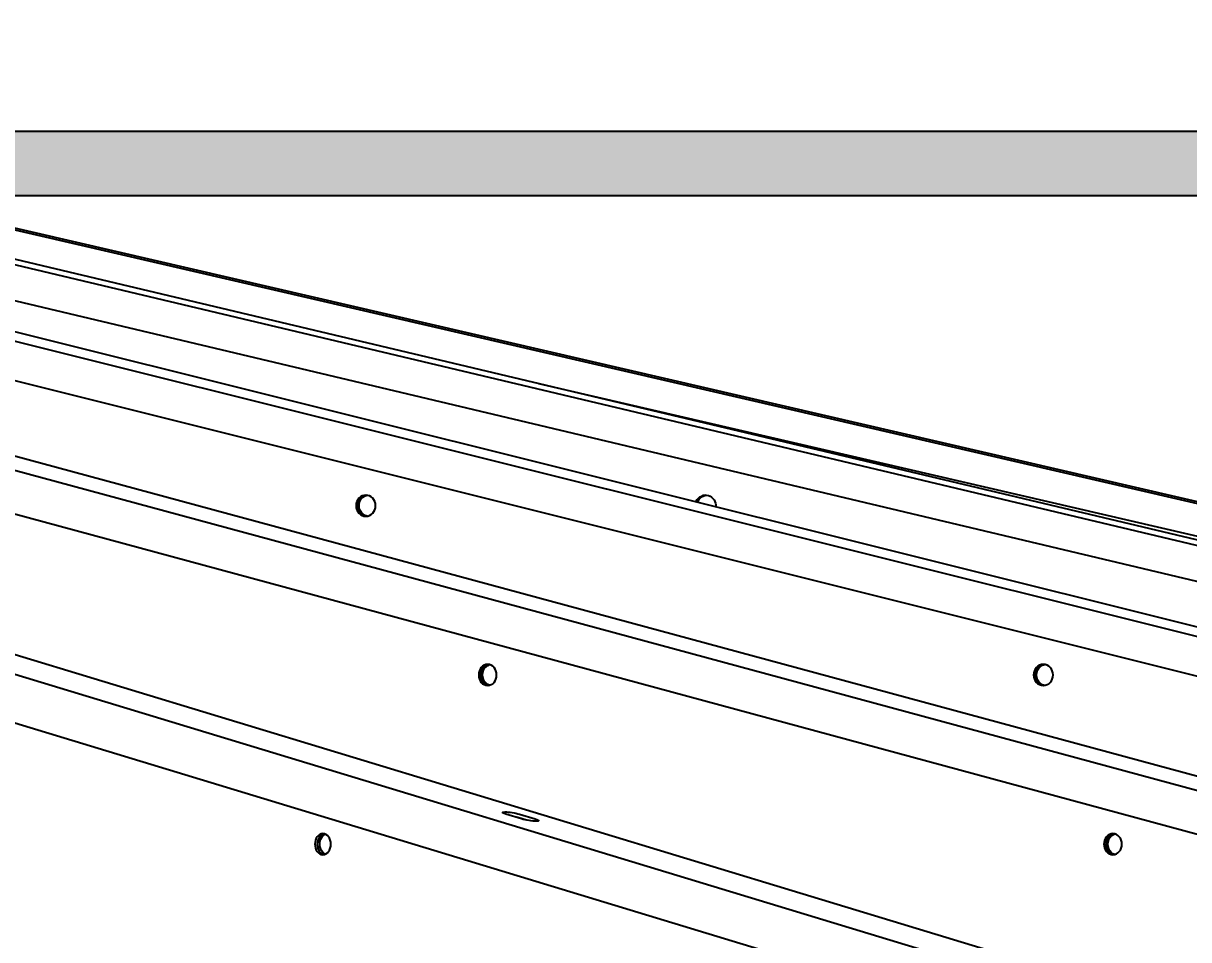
# Model space of a CAD drawing. Header units: millimetres. Extents: x -272986 to 200319, y -34579 to 49604.
# Drawn here: x 11989 to 12763, y 14279 to 14888 of the extents above; entities that cross this region are included whole.
import ezdxf
from ezdxf import colors
from ezdxf.entities.mleader import LeaderData, LeaderLine
from ezdxf.math import Vec2, Vec3

# ---------------------------------------------------------------- set-up
doc = ezdxf.new("R2010")
doc.units = ezdxf.units.MM
doc.layers.get('Defpoints').update_dxf_attribs({"color": 9})
for name, color, linetype in [('X 3001 D', 5, 'Continuous'), ('X 4001 T', 7, 'Continuous'), ('X 5001 H', 8, 'Continuous')]:
    doc.layers.add(name, color=color, linetype=linetype)
doc.layers.add('X 5999 H', color=7, linetype='Continuous', true_color=0xffffff)
doc.styles.add('BIT STD. 2.5', font='isocpeur.ttf', dxfattribs={"height": 2.5})
doc.styles.add('BIT STD. 3.0', font='isocpeur.ttf', dxfattribs={"height": 2.5})
doc.dimstyles.new('BIT STD. 3.0', dxfattribs={"dimtxt": 3, "dimasz": 3, "dimexe": 1, "dimexo": 0.75, "dimgap": 1, "dimtad": 1, "dimdec": 0, "dimdsep": 46, "dimtxsty": 'BIT STD. 3.0', "dimcen": 0, "dimadec": 0, "dimazin": 0, "dimtfac": 1, "dimtdec": 0, "dimtmove": 0, "dimatfit": 3, "dimfxl": 1, "dimtfill": 1, "dimlwd": -1, "dimlwe": -1, "dimarcsym": 0})

# ---------------------------------------------------------------- blocks, each defined once
blk = doc.blocks.new('A$C79477E6E')
at = {"extrusion": (0, 1, 0)}
for p, q in [((903.5312063859819, 1807.148346581193), (5941.765514146438, 277.4811770428805)), ((5983.979637287925, 277.4811770428623), (945.7453295274463, 1807.148346581178)), ((1005.778426295106, 1807.190208002028), (6655.13038112038, 277.5230384637161)), ((6689.092787826947, 277.523038463698), (1039.740833001648, 1807.190208002014)), ((1083.343408352703, 1807.21483543778), (7204.707215990795, 277.5476658994667)), ((7229.581639094551, 277.5476658994485), (1108.217831456437, 1807.214835437764)), ((1134.300195464933, 1807.228758430649), (7576.947563330057, 277.5615888923367)), ((7592.12151198072, 277.5615888923185), (1149.474144115571, 1807.228758430632)), ((1157.385355568429, 1807.235084336009), (7762.676923543022, 277.5679147976971)), ((7767.776764765349, 277.5679147976789), (1162.485196790742, 1807.235084335995)), ((1014.02843625953, 1741.149352064307), (5898.780234710128, 258.0812768213946)), ((1334.448691796191, 1689.133435874106), (6619.59664632897, 258.0812768213946)), ((1775.685961908388, 1607.919369280638), (7177.416619333144, 258.0812768213946)), ((2524.775437146218, 1453.231355403514), (7558.504774688907, 258.0812768213946)), ((4532.594486681122, 1003.980059078869), (7753.477457252335, 258.0812768213946)), ((4521.37500379642, 714.6485767070899), (4511.002168456904, 717.7978914679061)), ((4524.67270910845, 713.8421152152823), (4519.666805824305, 715.3619663059417)), ((4520.094441133533, 717.7978914679043), (4530.467276473039, 714.6485767070899))]:
    blk.add_line(p, q, dxfattribs=at)
at = {"extrusion": (0, 0, -1)}
for centre, major_axis, ratio, start_param, end_param in [((4417.98067388319, 922.8236979599151), (7.549516567451064e-15, -7.000000000000066), 0.9238795325112732, -4.25860337486619, 2.024581932313395), ((4419.894091045018, 922.8236979599187), (1.48769885299771e-14, -6.999999999999922), 0.9238795325112744, 2.02458193231341, 2.993114284785913), ((4643.655414010169, 922.8236979599151), (-2.664535259100376e-14, 7.000000000000083), 0.9723699203976679, -1.117010721276378, 1.680975528451874), ((4644.822640829447, 922.8236979599187), (3.563815909046753e-14, -7.000000000000142), 0.9723699203976693, 2.024581932313382, 3.055744830902915), ((4419.894091045018, 922.8236979599187), (1.154631945610163e-14, -7.000000000000096), 0.9238795325112743, 0.1484783688012183, 2.02458193231341), ((4643.655414010154, 922.8236979599187), (-1.998401444325282e-14, 6.999999999991892), 0.9723699203976681, -1.204243695627932, -1.117010721276422), ((4644.822640829447, 922.8236979599187), (2.797762022055394e-14, -6.999999999998814), 0.9723699203976692, 1.896619485724339, 2.024581932313402), ((4498.914113217728, 810.348170787991), (6.217248937900877e-15, -7.000000000000066), 0.8526401643540735, -4.258603374866154, 2.024581932313432), ((4501.526606041316, 810.3481707879946), (4.884981308350689e-15, -7.00000000000014), 0.8526401643540749, 0.2206433529065182, 2.024581932313378), ((4501.526606041316, 810.3481707879928), (5.995204332975845e-15, -7.000000000000289), 0.8526401643540749, 2.024581932313359, 2.920949300681849), ((4868.080953856577, 810.348170787991), (7.549516567451064e-15, -7.000000000000066), 0.9238795325112732, -4.25860337486619, 2.024581932313396), ((4869.994371018405, 810.3481707879946), (1.110223024625157e-14, -7.000000000000085), 0.9238795325112743, 0.14847836880139, 2.02458193231341), ((4869.994371018405, 810.3481707879946), (1.55431223447522e-14, -7.00000000000019), 0.9238795325112741, 2.024581932313353, 2.993114284785921), ((4389.427481053594, 697.872643616065), (4.884981308350689e-15, -7.000000000000065), 0.7604059656000091, -4.25860337486617, 2.024581932313416), ((4914.307639307819, 697.872643616065), (6.217248937900877e-15, -7.000000000000066), 0.8526401643540735, -4.258603374866155, 2.024581932313431), ((4916.920132131407, 697.8726436160669), (9.547918011776353e-15, -7.000000000000083), 0.8526401643540749, 2.024581932313449, 2.920949300682151), ((4392.674721295254, 697.8726436160669), (2.220446049250313e-15, -7.000000000000085), 0.7604059656000104, 0.309968687382004, 2.02458193231343), ((4392.674721295254, 697.8726436160687), (4.662936703425657e-15, -6.999999999999848), 0.7604059656000107, 2.024581932313462, 2.831623966207357), ((4916.920132131407, 697.8726436160669), (5.329070518200751e-15, -7.000000000000086), 0.8526401643540747, 0.2206433529066123, 2.024581932313446)]:
    blk.add_ellipse(centre, major_axis=major_axis, ratio=ratio, start_param=start_param, end_param=end_param, dxfattribs=at)
for centre, major_axis, ratio, start_param, end_param in [((4418.937382464104, 922.8236979599205), (-1.482147737874584e-14, 6.999999999999723), 0.9238795325112743, 0.07403432038330215, 1.1170107212764), ((4644.239027419808, 922.8236979599187), (-3.647082635893639e-14, 7.000000000000126), 0.9723699203976692, 0.04288435031093517, 1.117010721276432), ((4418.937382464104, 922.8236979599187), (6.825651155395462e-13, -7.00000000000003), 0.9238795325112743, -2.02458193231349, -0.07403432037818813), ((4418.937382464101, 922.8236979599151), (-6.88338275267597e-15, 6.999999999999999), 0.9238795325112727, 1.117010721276323, 3.067558333209311), ((4644.239027419815, 922.8236979599169), (7.407408020299044e-13, -7.000000000005805), 0.9723699203976692, -2.024581932313547, -1.916961777500357), ((4644.239027419801, 922.8236979599169), (-3.819167204710538e-14, 6.99999999999983), 0.9723699203976681, 1.117010721276472, 1.224630876089261), ((4500.220359629529, 810.3481707879946), (6.217248937900877e-13, -7.00000000000014), 0.8526401643540749, -2.024581932313467, -0.1096482924258961), ((4500.220359629518, 810.348170787991), (-1.887379141862766e-15, 7.000000000000038), 0.852640164354073, 1.11701072127632, 3.031944361163037), ((4500.220359629518, 810.348170787991), (-6.217248937900877e-13, 6.999999999999908), 0.8526401643540731, 0.1096482924265914, 1.11701072127629), ((4869.037662437495, 810.3481707879946), (6.794564910705958e-13, -7.000000000000127), 0.9238795325112744, -2.02458193231349, -0.07403432037851743), ((4869.037662437488, 810.348170787991), (-7.882583474838615e-15, 7.000000000000042), 0.9238795325112729, 1.117010721276381, 3.067558333209452), ((4869.037662437488, 810.348170787991), (-6.745715097622451e-13, 6.99999999999992), 0.9238795325112726, 0.07403432038014923, 1.117010721276319), ((4515.120669485987, 715.3619663059308), (-6.894564237091132, 1.210365226139115), 0.1460940232136631, -2.264859855082229, -1.727173186047873), ((4391.051101174431, 697.8726436160687), (-3.996802888650564e-15, 6.999999999999915), 0.7604059656000105, 0.1531119480294671, 1.117010721276417), ((4915.613885719624, 697.8726436160687), (-6.88338275267597e-15, 6.99999999999978), 0.8526401643540751, 0.1096482924282928, 1.117010721276369), ((4391.051101174431, 697.8726436160669), (5.52891066263328e-13, -7), 0.7604059656000105, -2.024581932313513, -0.1531119480278713), ((4391.051101174417, 697.872643616065), (-1.110223024625157e-15, 7.000000000000068), 0.7604059656000085, 1.117010721276462, 2.988480705561882), ((4915.613885719624, 697.8726436160669), (6.21724893790088e-13, -6.999999999999975), 0.8526401643540749, -2.024581932313518, -0.1096482924262323), ((4915.613885719609, 697.872643616065), (-2.664535259100376e-15, 7.000000000000071), 0.852640164354073, 1.117010721276362, 3.031944361163189)]:
    blk.add_ellipse(centre, major_axis=major_axis, ratio=ratio, start_param=start_param, end_param=end_param)
at = {"extrusion": (0, 0, -0.9999999999999999)}
for centre, major_axis, ratio, start_param, end_param in [((4515.548304795218, 717.7978914678952), (-6.894564237090552, 1.210365226139775), 0.1460940232134664, -0.8767327985101128, 2.26485985507968), ((4525.921140134727, 714.648576707079), (6.894564237086522, -1.210365226139068), 0.1460940232134665, -0.8767327985098232, 2.26485985507997)]:
    blk.add_ellipse(centre, major_axis=major_axis, ratio=ratio, start_param=start_param, end_param=end_param, dxfattribs=at)
blk = doc.blocks.new('*D706')
at = {"layer": 'Defpoints', "color": 0, "transparency": 16777216}
for p in [(15596.99999999999, 17732.44809638601), (-1.091393642127514e-10, 13630), (15596.99999999999, 13630)]:
    blk.add_point(p, dxfattribs=at)
at = {"layer": 'X 3001 D', "color": 0, "transparency": 16777216}
for p, q in [((-1.091366087574533e-10, 13675), (-1.088844877758586e-10, 17792.44809638601)), ((15596.99999999999, 13675), (15596.99999999999, 17792.44809638601)), ((179.9999999998911, 17732.44809638601), (15416.99999999999, 17732.44809638601))]:
    blk.add_line(p, q, dxfattribs=at)
for points in [[(179.9999999998911, 17762.44809638601), (179.9999999998911, 17702.44809638601), (-1.08888161716256e-10, 17732.44809638601)], [(15416.99999999999, 17762.44809638601), (15416.99999999999, 17702.44809638601), (15596.99999999999, 17732.44809638601)]]:
    blk.add_solid(points, dxfattribs=at)
at = {"layer": 'X 3001 D', "color": 0, "transparency": 16777216, "insert": (7798.499999999942, 17882.44809638601), "char_height": 150, "attachment_point": 5, "style": 'BIT STD. 3.0', "bg_fill": 3, "box_fill_scale": 1.1, "bg_fill_color": 256, "bg_fill_true_color": 13158600, "bg_fill_transparency": 0}
blk.add_mtext('INTERNAL TANK DIAMETER - %%C15597mm (20 PLATES ROUND)', dxfattribs=at)

msp = doc.modelspace()

# ---------------------------------------------------------------- hatches: boundary and pattern name
at = {"layer": 'X 5999 H', "true_color": 0xc7c8ca}
h = msp.add_hatch(color=9, dxfattribs=at)
h.dxf.hatch_style = 1
edge = h.paths.add_edge_path()
edge.add_line((129.7083314060146, 14816.62214799581), (15668.49627921, 14816.62214799581))
edge.add_arc((15668.49627921, 14795.12214799581), 21.5, -90, 90, ccw=False)
edge.add_line((15668.49627921, 14773.62214799581), (129.7083314060146, 14773.62214799581))
edge.add_arc((129.7083314060146, 14795.12214799581), 21.5, 90, 270, ccw=False)

# ---------------------------------------------------------------- linework, layer by layer
msp.add_lwpolyline([(129.7083314060146, 14816.62214799581), (15668.49627921, 14816.62214799581, -0.9999999999999999), (15668.49627921, 14773.62214799581), (129.7083314060146, 14773.62214799581, -0.9999999999999999)], format="xyb", close=True)

# ---------------------------------------------------------------- block references
at = {"layer": 'X 5001 H', "color": 252}
msp.add_blockref('A$C79477E6E', (7798.499999999898, 13645), dxfattribs=at)

# ---------------------------------------------------------------- next in the draw order: dimensions: what is measured, and where the dimension line sits
at = {"layer": 'X 3001 D'}
dim = msp.add_linear_dim(base=(15596.99999999999, 17732.44809638601), p1=(-1.091393642127514e-10, 13630), p2=(15596.99999999999, 13630), text='INTERNAL TANK DIAMETER - %%C<>mm (20 PLATES ROUND)', dimstyle='BIT STD. 3.0', dxfattribs=at)
dim.commit()
dim.dimension.update_dxf_attribs({"geometry": '*D706', "text_midpoint": (7798.499999999942, 17882.44809638601)})

# ---------------------------------------------------------------- next in the draw order: leaders
at = {"layer": 'X 4001 T'}
ml = msp.add_multileader_mtext('Standard', dxfattribs=at)
ml.set_content('\\pxsm1.15;PERIMETER 2 TIER HANDRAILING TO THE FULL CIRCUMFERENCE OF THE ROOF.\\P(GALV.^I- REFER TO NOTES COLUMN)', color=256, style='BIT STD. 2.5')
ml.set_leader_properties(color=150)
ml.build(insert=Vec2(0, 0))
ml.multileader.update_dxf_attribs({"text_left_attachment_type": 2, "text_right_attachment_type": 2, "dogleg_length": 3, "arrow_head_size": 150, "scale": 60})
ctx = ml.context
ctx.base_point, ctx.scale, ctx.char_height, ctx.arrow_head_size, ctx.landing_gap_size, ctx.plane_origin = Vec3(9707.84575283472, 16572.62908057254), 60, 150, 150, 60, Vec3(14632.82418822104, 17242.74119747708)
ctx.left_attachment, ctx.right_attachment, ctx.text_align_type = 2, 2, 2
notes = []
notes.append((ctx, [(0, (1, 1, 0), (13667.84575283472, 16572.62908057254), (-1, 0), 180, [(0, [(14646.9754121014, 14800.39939443491)], 0, [])])]))
ctx.mtext.insert, ctx.mtext.width, ctx.mtext.defined_height, ctx.mtext.alignment, ctx.mtext.flow_direction = Vec3(13427.84575283472, 16967.62908057254), 3866.662103078794, 1362.970936081278, 3, 5
ctx.mtext.has_bg_fill, ctx.mtext.bg_color, ctx.mtext.bg_scale_factor, ctx.mtext.bg_transparency, ctx.mtext.use_window_bg_color = 1, -1073741824, 1.25, 0, 1
for ctx, leaders in notes:
    for number, flags, end, landing, length, lines in leaders:
        leader = LeaderData()
        leader.index, (leader.has_last_leader_line, leader.has_dogleg_vector, leader.attachment_direction) = number, flags
        leader.last_leader_point, leader.dogleg_vector, leader.dogleg_length = Vec3(end), Vec3(landing), length
        for number, points, colour, breaks in lines:
            line = LeaderLine()
            line.index, line.vertices, line.color, line.breaks = number, Vec3.list(points), colors.encode_raw_color(colour), breaks
            leader.lines.append(line)
        ctx.leaders.append(leader)

doc.saveas('drawing.dxf')
